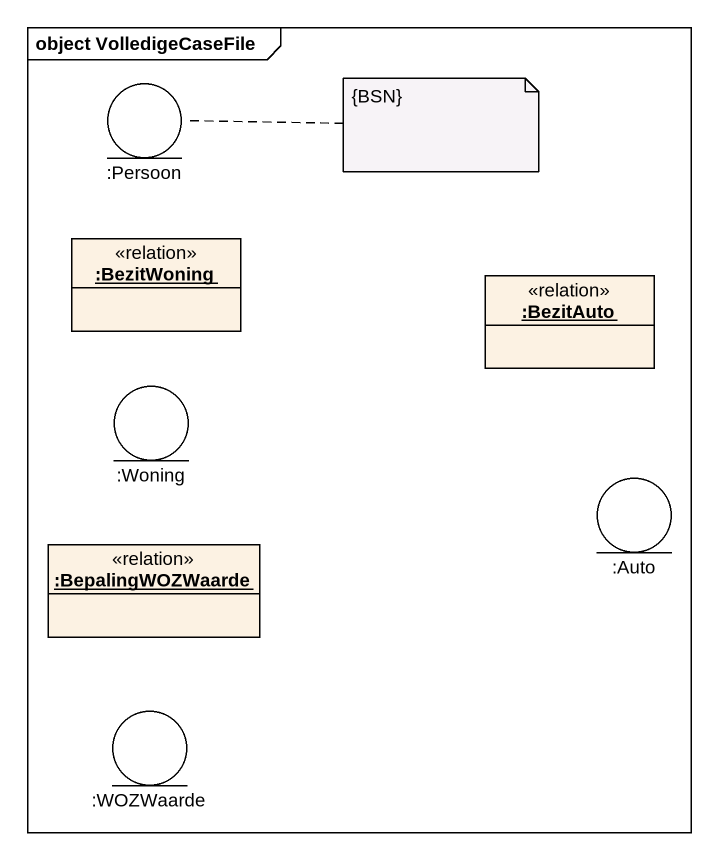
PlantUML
@startuml
mainframe object VolledigeCaseFile
allowmixing
hide circle
hide empty members
entity ":Persoon" as Persoon
object ":BezitWoning" as BezitWoning <<relation>>
object ":BezitAuto" as BezitAuto <<relation>>
entity ":Woning" as Woning
object ":BepalingWOZWaarde" as BepalingWOZWaarde <<relation>>
entity ":Auto" as Auto
entity ":WOZWaarde" as WOZWaarde
note right of Persoon : {BSN}
@enduml
